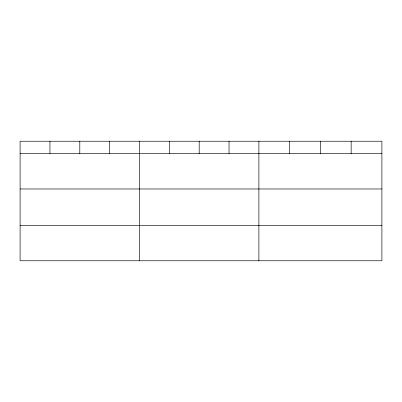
<?xml version="1.0" encoding="UTF-8"?>
<svg xmlns="http://www.w3.org/2000/svg" width="402" height="402" viewBox="0 0 402 402"><rect width="100%" height="100%" fill="white"/><g stroke="black" fill="none" stroke-linecap="round" stroke-linejoin="round"><path stroke-width="0.6" d="M381.9 188.975L381.9 141.233L20.1 141.233L20.1 260.767L381.9 260.767L381.9 188.975L20.1 188.975M20.1 153.614L381.9 153.614M20.1 225.406L381.9 225.406M351.147 141.233L351.147 153.614M320.394 141.233L320.394 153.614M289.641 141.233L289.641 153.614M258.888 141.233L258.888 260.767M229.039 141.233L229.039 153.614M199.191 141.233L199.191 153.614M169.342 141.233L169.342 153.614M139.494 141.233L139.494 260.767M109.645 141.233L109.645 153.614M79.797 141.233L79.797 153.614M49.948 141.233L49.948 153.614"/></g></svg>
